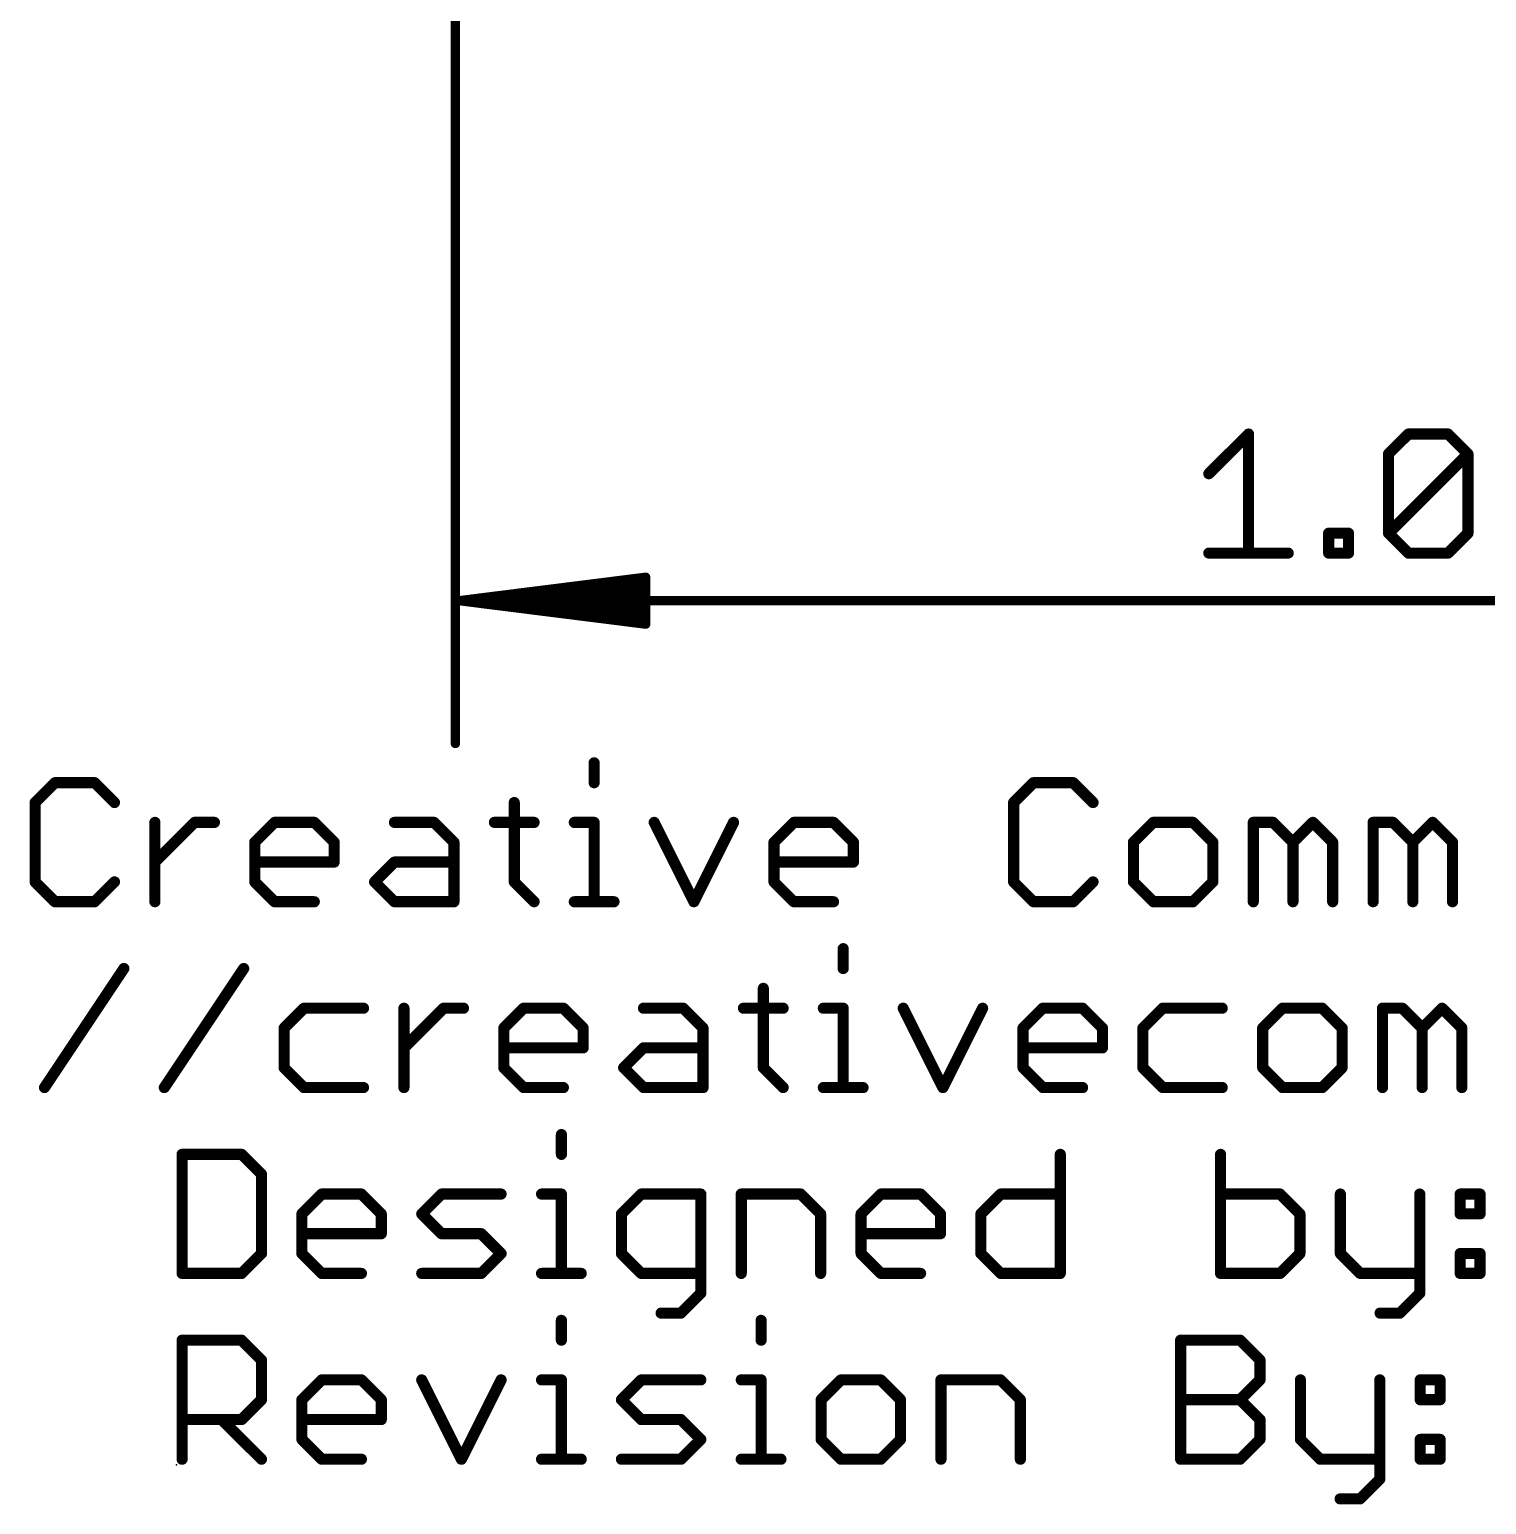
# Model space of a CAD drawing. Extents: x -36 to 72, y -21 to 37.
# Drawn here: x -5.82 to 14.09, y -20.86 to -0.7 of the extents above; entities that cross this region are included whole.
import ezdxf

# ---------------------------------------------------------------- set-up
doc = ezdxf.new("R2010")
doc.units = 0
for name, color, linetype in [('23', 53, 'CONTINUOUS'), ('47', 253, 'CONTINUOUS'), ('51', 53, 'CONTINUOUS')]:
    doc.layers.add(name, color=color, linetype=linetype)

msp = doc.modelspace()

# ---------------------------------------------------------------- linework, layer by layer
at = {"layer": '23'}
msp.add_point((-3.81, -20.32), dxfattribs=at)
at = {"layer": '47'}
for points, const_width in [([(0, 0), (0, -10.459)], 0.13), ([(10.2948, -6.7736), (10.8371, -6.2313)], 0.1524), ([(10.8371, -6.2313), (10.8371, -7.8583)], 0.1524), ([(12.7505, -6.5025), (13.0217, -6.2313)], 0.1524), ([(13.0217, -6.2313), (13.564, -6.2313)], 0.1524), ([(13.564, -6.2313), (13.8352, -6.5025)], 0.1524), ([(12.7505, -7.5871), (12.7505, -6.5025)], 0.1524), ([(12.7505, -7.5871), (13.8352, -6.5025)], 0.1524), ([(13.8352, -6.5025), (13.8352, -7.5871)], 0.1524), ([(11.932, -7.8583), (11.932, -7.5871)], 0.1524), ([(11.932, -7.5871), (12.2031, -7.5871)], 0.1524), ([(12.2031, -7.5871), (12.2031, -7.8583)], 0.1524), ([(13.0217, -7.8583), (12.7505, -7.5871)], 0.1524), ([(13.8352, -7.5871), (13.564, -7.8583)], 0.1524), ([(10.2948, -7.8583), (11.3795, -7.8583)], 0.1524), ([(12.2031, -7.8583), (11.932, -7.8583)], 0.1524), ([(13.564, -7.8583), (13.0217, -7.8583)], 0.1524), ([(0.065, -8.509), (2.6, -8.1898)], 0.13), ([(0.065, -8.509), (2.6, -8.249)], 0.13), ([(2.6, -8.1898), (2.6, -8.8282)], 0.13), ([(0.065, -8.509), (2.6, -8.379)], 0.13), ([(0.065, -8.509), (25.335, -8.509)], 0.13), ([(2.6, -8.8282), (0.065, -8.509)], 0.13), ([(2.6, -8.639), (0.065, -8.509)], 0.13), ([(2.6, -8.769), (0.065, -8.509)], 0.13)]:
    msp.add_lwpolyline(points, dxfattribs=dict(at, const_width=const_width))
for points, const_width in [([(10.8752, -6.2313, 1), (10.799, -6.2313)], 0.0762), ([(10.8641, -6.2583, 1), (10.8102, -6.2044)], 0.0762), ([(13.0217, -6.1932, 1), (13.0217, -6.2694)], 0.0762), ([(13.0486, -6.2583, 1), (12.9948, -6.2044)], 0.0762), ([(13.591, -6.2044, 1), (13.5371, -6.2583)], 0.0762), ([(13.564, -6.2694, 1), (13.564, -6.1932)], 0.0762), ([(12.7886, -6.5025, 1), (12.7124, -6.5025)], 0.0762), ([(12.7236, -6.4755, 1), (12.7775, -6.5294)], 0.0762), ([(13.8733, -6.5025, 1), (13.7971, -6.5025)], 0.0762), ([(13.8621, -6.5294, 1), (13.8083, -6.4755)], 0.0762), ([(13.8083, -6.5294, 1), (13.8621, -6.4755)], 0.0762), ([(10.2679, -6.7467, 1), (10.3218, -6.8006)], 0.0762), ([(11.9701, -7.5871, 1), (11.8939, -7.5871)], 0.0762), ([(11.932, -7.549, 1), (11.932, -7.6252)], 0.0762), ([(12.2412, -7.5871, 1), (12.165, -7.5871)], 0.0762), ([(12.2031, -7.6252, 1), (12.2031, -7.549)], 0.0762), ([(12.7775, -7.5602, 1), (12.7236, -7.6141)], 0.0762), ([(12.7236, -7.5602, 1), (12.7775, -7.6141)], 0.0762), ([(12.7124, -7.5871, 1), (12.7886, -7.5871)], 0.0762), ([(13.7971, -7.5871, 1), (13.8733, -7.5871)], 0.0762), ([(13.8621, -7.6141, 1), (13.8083, -7.5602)], 0.0762), ([(10.2948, -7.8202, 1), (10.2948, -7.8964)], 0.0762), ([(10.799, -7.8583, 1), (10.8752, -7.8583)], 0.0762), ([(11.3795, -7.8964, 1), (11.3795, -7.8202)], 0.0762), ([(11.932, -7.8202, 1), (11.932, -7.8964)], 0.0762), ([(11.8939, -7.8583, 1), (11.9701, -7.8583)], 0.0762), ([(12.165, -7.8583, 1), (12.2412, -7.8583)], 0.0762), ([(12.2031, -7.8964, 1), (12.2031, -7.8202)], 0.0762), ([(13.0217, -7.8202, 1), (13.0217, -7.8964)], 0.0762), ([(12.9948, -7.8852, 1), (13.0486, -7.8314)], 0.0762), ([(13.5371, -7.8314, 1), (13.591, -7.8852)], 0.0762), ([(13.564, -7.8964, 1), (13.564, -7.8202)], 0.0762), ([(2.6325, -8.1898, 1), (2.5675, -8.1898)], 0.065), ([(2.6041, -8.222, 1), (2.5959, -8.1575)], 0.065), ([(2.6033, -8.2813, 1), (2.5967, -8.2167)], 0.065), ([(0.065, -8.4765, 1), (0.065, -8.5415)], 0.065), ([(0.0691, -8.4768, 1), (0.0609, -8.5412)], 0.065), ([(0.0633, -8.4765, 1), (0.0667, -8.5415)], 0.065), ([(0.0667, -8.4765, 1), (0.0633, -8.5415)], 0.065), ([(0.0683, -8.4767, 1), (0.0617, -8.5413)], 0.065), ([(0.0617, -8.4767, 1), (0.0683, -8.5413)], 0.065), ([(0.0609, -8.4768, 1), (0.0691, -8.5412)], 0.065), ([(2.6017, -8.4115, 1), (2.5983, -8.3465)], 0.065), ([(2.5983, -8.6715, 1), (2.6017, -8.6065)], 0.065), ([(2.5675, -8.8282, 1), (2.6325, -8.8282)], 0.065), ([(2.5959, -8.8605, 1), (2.6041, -8.796)], 0.065), ([(2.5967, -8.8013, 1), (2.6033, -8.7367)], 0.065), ([(-0.0325, -10.459, 1), (0.0325, -10.459)], 0.065)]:
    msp.add_lwpolyline(points, format="xyb", dxfattribs=dict(at, const_width=const_width))
at = {"layer": '51', "const_width": 0.1524}
for points in [[(1.8962, -10.7256), (1.8962, -10.9968)], [(-5.471, -10.9968), (-5.7421, -11.268)], [(-4.9286, -10.9968), (-5.471, -10.9968)], [(-4.6575, -11.268), (-4.9286, -10.9968)], [(7.8991, -10.9968), (7.628, -11.268)], [(8.4415, -10.9968), (7.8991, -10.9968)], [(8.7126, -11.268), (8.4415, -10.9968)], [(-5.7421, -11.268), (-5.7421, -12.3526)], [(0.8048, -11.268), (0.8048, -12.3526)], [(7.628, -11.268), (7.628, -12.3526)], [(-4.105, -12.6238), (-4.105, -11.5391)], [(-4.105, -12.0815), (-3.5626, -11.5391)], [(-3.5626, -11.5391), (-3.2915, -11.5391)], [(-2.7407, -11.8103), (-2.4695, -11.5391)], [(-2.4695, -11.5391), (-1.9272, -11.5391)], [(-1.9272, -11.5391), (-1.656, -11.8103)], [(-0.8324, -11.5391), (-0.29, -11.5391)], [(-0.29, -11.5391), (-0.0189, -11.8103)], [(0.5336, -11.5391), (1.076, -11.5391)], [(1.6251, -11.5391), (1.8962, -11.5391)], [(1.8962, -11.5391), (1.8962, -12.6238)], [(2.7165, -11.5391), (3.2588, -12.6238)], [(3.2588, -12.6238), (3.8012, -11.5391)], [(4.3537, -11.8103), (4.6248, -11.5391)], [(4.6248, -11.5391), (5.1672, -11.5391)], [(5.1672, -11.5391), (5.4383, -11.8103)], [(9.5363, -11.5391), (9.2651, -11.8103)], [(10.0786, -11.5391), (9.5363, -11.5391)], [(10.3498, -11.8103), (10.0786, -11.5391)], [(10.9023, -12.6238), (10.9023, -11.5391)], [(10.9023, -11.5391), (11.1735, -11.5391)], [(11.1735, -11.5391), (11.4446, -11.8103)], [(11.4446, -11.8103), (11.7158, -11.5391)], [(11.7158, -11.5391), (11.987, -11.8103)], [(12.5395, -12.6238), (12.5395, -11.5391)], [(12.5395, -11.5391), (12.8106, -11.5391)], [(12.8106, -11.5391), (13.0818, -11.8103)], [(13.0818, -11.8103), (13.3529, -11.5391)], [(13.3529, -11.5391), (13.6241, -11.8103)], [(-2.7407, -12.3526), (-2.7407, -11.8103)], [(-1.656, -11.8103), (-1.656, -12.0815)], [(-0.0189, -11.8103), (-0.0189, -12.6238)], [(4.3537, -12.3526), (4.3537, -11.8103)], [(5.4383, -11.8103), (5.4383, -12.0815)], [(9.2651, -11.8103), (9.2651, -12.3526)], [(10.3498, -12.3526), (10.3498, -11.8103)], [(11.4446, -11.8103), (11.4446, -12.6238)], [(11.987, -11.8103), (11.987, -12.6238)], [(13.0818, -11.8103), (13.0818, -12.6238)], [(13.6241, -11.8103), (13.6241, -12.6238)], [(-1.656, -12.0815), (-2.7407, -12.0815)], [(-1.1035, -12.3526), (-0.8324, -12.0815)], [(-0.8324, -12.0815), (-0.0189, -12.0815)], [(5.4383, -12.0815), (4.3537, -12.0815)], [(-5.7421, -12.3526), (-5.471, -12.6238)], [(-4.9286, -12.6238), (-4.6575, -12.3526)], [(-2.4695, -12.6238), (-2.7407, -12.3526)], [(-0.8324, -12.6238), (-1.1035, -12.3526)], [(0.8048, -12.3526), (1.076, -12.6238)], [(4.6248, -12.6238), (4.3537, -12.3526)], [(7.628, -12.3526), (7.8991, -12.6238)], [(8.4415, -12.6238), (8.7126, -12.3526)], [(9.2651, -12.3526), (9.5363, -12.6238)], [(10.0786, -12.6238), (10.3498, -12.3526)], [(-5.471, -12.6238), (-4.9286, -12.6238)], [(-1.9272, -12.6238), (-2.4695, -12.6238)], [(-0.0189, -12.6238), (-0.8324, -12.6238)], [(1.6251, -12.6238), (2.1674, -12.6238)], [(5.1672, -12.6238), (4.6248, -12.6238)], [(7.8991, -12.6238), (8.4415, -12.6238)], [(9.5363, -12.6238), (10.0786, -12.6238)], [(5.299, -13.2656), (5.299, -13.5368)], [(-5.6137, -15.1638), (-4.5291, -13.5368)], [(-3.9766, -15.1638), (-2.8919, -13.5368)], [(4.2075, -13.808), (4.2075, -14.8926)], [(-2.0682, -14.0791), (-2.3394, -14.3503)], [(-1.2548, -14.0791), (-2.0682, -14.0791)], [(-0.7023, -15.1638), (-0.7023, -14.0791)], [(-0.7023, -14.6215), (-0.1599, -14.0791)], [(-0.1599, -14.0791), (0.1112, -14.0791)], [(0.662, -14.3503), (0.9332, -14.0791)], [(0.9332, -14.0791), (1.4755, -14.0791)], [(1.4755, -14.0791), (1.7467, -14.3503)], [(2.5704, -14.0791), (3.1127, -14.0791)], [(3.1127, -14.0791), (3.3839, -14.3503)], [(3.9364, -14.0791), (4.4787, -14.0791)], [(5.0278, -14.0791), (5.299, -14.0791)], [(5.299, -14.0791), (5.299, -15.1638)], [(6.1192, -14.0791), (6.6616, -15.1638)], [(6.6616, -15.1638), (7.2039, -14.0791)], [(7.7564, -14.3503), (8.0275, -14.0791)], [(8.0275, -14.0791), (8.5699, -14.0791)], [(8.5699, -14.0791), (8.841, -14.3503)], [(9.6647, -14.0791), (9.3935, -14.3503)], [(10.4782, -14.0791), (9.6647, -14.0791)], [(11.3019, -14.0791), (11.0307, -14.3503)], [(11.8442, -14.0791), (11.3019, -14.0791)], [(12.1154, -14.3503), (11.8442, -14.0791)], [(12.6679, -15.1638), (12.6679, -14.0791)], [(12.6679, -14.0791), (12.939, -14.0791)], [(12.939, -14.0791), (13.2102, -14.3503)], [(13.2102, -14.3503), (13.4814, -14.0791)], [(13.4814, -14.0791), (13.7525, -14.3503)], [(-2.3394, -14.3503), (-2.3394, -14.8926)], [(0.662, -14.8926), (0.662, -14.3503)], [(1.7467, -14.3503), (1.7467, -14.6215)], [(3.3839, -14.3503), (3.3839, -15.1638)], [(7.7564, -14.8926), (7.7564, -14.3503)], [(8.841, -14.3503), (8.841, -14.6215)], [(9.3935, -14.3503), (9.3935, -14.8926)], [(11.0307, -14.3503), (11.0307, -14.8926)], [(12.1154, -14.8926), (12.1154, -14.3503)], [(13.2102, -14.3503), (13.2102, -15.1638)], [(13.7525, -14.3503), (13.7525, -15.1638)], [(1.7467, -14.6215), (0.662, -14.6215)], [(2.2992, -14.8926), (2.5704, -14.6215)], [(2.5704, -14.6215), (3.3839, -14.6215)], [(8.841, -14.6215), (7.7564, -14.6215)], [(-2.3394, -14.8926), (-2.0682, -15.1638)], [(0.9332, -15.1638), (0.662, -14.8926)], [(2.5704, -15.1638), (2.2992, -14.8926)], [(4.2075, -14.8926), (4.4787, -15.1638)], [(8.0275, -15.1638), (7.7564, -14.8926)], [(9.3935, -14.8926), (9.6647, -15.1638)], [(11.0307, -14.8926), (11.3019, -15.1638)], [(11.8442, -15.1638), (12.1154, -14.8926)], [(-2.0682, -15.1638), (-1.2548, -15.1638)], [(1.4755, -15.1638), (0.9332, -15.1638)], [(3.3839, -15.1638), (2.5704, -15.1638)], [(5.0278, -15.1638), (5.5701, -15.1638)], [(8.5699, -15.1638), (8.0275, -15.1638)], [(9.6647, -15.1638), (10.4782, -15.1638)], [(11.3019, -15.1638), (11.8442, -15.1638)], [(1.4488, -15.8056), (1.4488, -16.0768)], [(-3.7338, -16.0768), (-3.7338, -17.7038)], [(-2.9203, -16.0768), (-3.7338, -16.0768)], [(-2.6491, -16.348), (-2.9203, -16.0768)], [(8.2652, -16.0768), (8.2652, -17.7038)], [(10.4549, -16.0768), (10.4549, -17.7038)], [(-2.6491, -17.4326), (-2.6491, -16.348)], [(-2.0966, -16.8903), (-1.8255, -16.6191)], [(-1.8255, -16.6191), (-1.2832, -16.6191)], [(-1.2832, -16.6191), (-1.012, -16.8903)], [(-0.4595, -16.8903), (-0.1883, -16.6191)], [(-0.1883, -16.6191), (0.6252, -16.6191)], [(1.1777, -16.6191), (1.4488, -16.6191)], [(1.4488, -16.6191), (1.4488, -17.7038)], [(2.5403, -16.6191), (2.2691, -16.8903)], [(3.3538, -16.6191), (2.5403, -16.6191)], [(3.3538, -17.975), (3.3538, -16.6191)], [(3.9063, -17.7038), (3.9063, -16.6191)], [(3.9063, -16.6191), (4.7198, -16.6191)], [(4.7198, -16.6191), (4.9909, -16.8903)], [(5.5434, -16.8903), (5.8146, -16.6191)], [(5.8146, -16.6191), (6.3569, -16.6191)], [(6.3569, -16.6191), (6.6281, -16.8903)], [(7.1806, -16.8903), (7.4517, -16.6191)], [(7.4517, -16.6191), (8.2652, -16.6191)], [(11.2684, -16.6191), (10.4549, -16.6191)], [(11.5395, -16.8903), (11.2684, -16.6191)], [(12.092, -16.6191), (12.092, -17.4326)], [(13.1767, -16.6191), (13.1767, -17.975)], [(13.7292, -16.6191), (14.0004, -16.6191)], [(13.7292, -16.8903), (13.7292, -16.6191)], [(14.0004, -16.6191), (14.0004, -16.8903)], [(-2.0966, -17.4326), (-2.0966, -16.8903)], [(-1.012, -16.8903), (-1.012, -17.1615)], [(-0.1883, -17.1615), (-0.4595, -16.8903)], [(2.2691, -16.8903), (2.2691, -17.4326)], [(4.9909, -16.8903), (4.9909, -17.7038)], [(5.5434, -17.4326), (5.5434, -16.8903)], [(6.6281, -16.8903), (6.6281, -17.1615)], [(7.1806, -17.4326), (7.1806, -16.8903)], [(11.5395, -17.4326), (11.5395, -16.8903)], [(14.0004, -16.8903), (13.7292, -16.8903)], [(-1.012, -17.1615), (-2.0966, -17.1615)], [(0.354, -17.1615), (-0.1883, -17.1615)], [(0.6252, -17.4326), (0.354, -17.1615)], [(6.6281, -17.1615), (5.5434, -17.1615)], [(-2.9203, -17.7038), (-2.6491, -17.4326)], [(-1.8255, -17.7038), (-2.0966, -17.4326)], [(0.354, -17.7038), (0.6252, -17.4326)], [(2.2691, -17.4326), (2.5403, -17.7038)], [(5.8146, -17.7038), (5.5434, -17.4326)], [(7.4517, -17.7038), (7.1806, -17.4326)], [(11.2684, -17.7038), (11.5395, -17.4326)], [(12.092, -17.4326), (12.3632, -17.7038)], [(13.7292, -17.4326), (14.0004, -17.4326)], [(13.7292, -17.7038), (13.7292, -17.4326)], [(14.0004, -17.4326), (14.0004, -17.7038)], [(-3.7338, -17.7038), (-2.9203, -17.7038)], [(-1.2832, -17.7038), (-1.8255, -17.7038)], [(-0.4595, -17.7038), (0.354, -17.7038)], [(1.1777, -17.7038), (1.72, -17.7038)], [(2.5403, -17.7038), (3.3538, -17.7038)], [(6.3569, -17.7038), (5.8146, -17.7038)], [(8.2652, -17.7038), (7.4517, -17.7038)], [(10.4549, -17.7038), (11.2684, -17.7038)], [(12.3632, -17.7038), (13.1767, -17.7038)], [(14.0004, -17.7038), (13.7292, -17.7038)], [(3.0826, -18.2461), (3.3538, -17.975)], [(13.1767, -17.975), (12.9055, -18.2461)], [(1.4488, -18.3456), (1.4488, -18.6168)], [(2.8114, -18.2461), (3.0826, -18.2461)], [(4.1774, -18.3456), (4.1774, -18.6168)], [(12.9055, -18.2461), (12.6344, -18.2461)], [(-3.7338, -20.2438), (-3.7338, -18.6168)], [(-3.7338, -18.6168), (-2.9203, -18.6168)], [(-2.9203, -18.6168), (-2.6491, -18.888)], [(9.9092, -20.2438), (9.9092, -18.6168)], [(9.9092, -18.6168), (10.7227, -18.6168)], [(10.7227, -18.6168), (10.9938, -18.888)], [(-2.6491, -18.888), (-2.6491, -19.4303)], [(10.9938, -18.888), (10.9938, -19.1591)], [(-2.0966, -19.4303), (-1.8255, -19.1591)], [(-1.8255, -19.1591), (-1.2832, -19.1591)], [(-1.2832, -19.1591), (-1.012, -19.4303)], [(-0.4595, -19.1591), (0.0828, -20.2438)], [(0.0828, -20.2438), (0.6252, -19.1591)], [(1.1777, -19.1591), (1.4488, -19.1591)], [(1.4488, -19.1591), (1.4488, -20.2438)], [(2.2691, -19.4303), (2.5403, -19.1591)], [(2.5403, -19.1591), (3.3538, -19.1591)], [(3.9063, -19.1591), (4.1774, -19.1591)], [(4.1774, -19.1591), (4.1774, -20.2438)], [(5.2689, -19.1591), (4.9977, -19.4303)], [(5.8112, -19.1591), (5.2689, -19.1591)], [(6.0824, -19.4303), (5.8112, -19.1591)], [(6.6349, -20.2438), (6.6349, -19.1591)], [(6.6349, -19.1591), (7.4484, -19.1591)], [(7.4484, -19.1591), (7.7195, -19.4303)], [(10.9938, -19.1591), (10.7227, -19.4303)], [(11.5463, -19.1591), (11.5463, -19.9726)], [(12.631, -19.1591), (12.631, -20.515)], [(13.1835, -19.1591), (13.4546, -19.1591)], [(13.1835, -19.4303), (13.1835, -19.1591)], [(13.4546, -19.1591), (13.4546, -19.4303)], [(-2.6491, -19.4303), (-2.9203, -19.7015)], [(-2.0966, -19.9726), (-2.0966, -19.4303)], [(-1.012, -19.4303), (-1.012, -19.7015)], [(2.5403, -19.7015), (2.2691, -19.4303)], [(4.9977, -19.4303), (4.9977, -19.9726)], [(6.0824, -19.9726), (6.0824, -19.4303)], [(7.7195, -19.4303), (7.7195, -20.2438)], [(9.9092, -19.4303), (10.7227, -19.4303)], [(10.7227, -19.4303), (10.9938, -19.7015)], [(13.4546, -19.4303), (13.1835, -19.4303)], [(-2.9203, -19.7015), (-3.7338, -19.7015)], [(-3.1915, -19.7015), (-2.6491, -20.2438)], [(-1.012, -19.7015), (-2.0966, -19.7015)], [(3.0826, -19.7015), (2.5403, -19.7015)], [(3.3538, -19.9726), (3.0826, -19.7015)], [(10.9938, -19.7015), (10.9938, -19.9726)], [(-1.8255, -20.2438), (-2.0966, -19.9726)], [(3.0826, -20.2438), (3.3538, -19.9726)], [(4.9977, -19.9726), (5.2689, -20.2438)], [(5.8112, -20.2438), (6.0824, -19.9726)], [(10.9938, -19.9726), (10.7227, -20.2438)], [(11.5463, -19.9726), (11.8175, -20.2438)], [(13.1835, -19.9726), (13.4546, -19.9726)], [(13.1835, -20.2438), (13.1835, -19.9726)], [(13.4546, -19.9726), (13.4546, -20.2438)], [(-1.2832, -20.2438), (-1.8255, -20.2438)], [(1.1777, -20.2438), (1.72, -20.2438)], [(2.2691, -20.2438), (3.0826, -20.2438)], [(3.9063, -20.2438), (4.4486, -20.2438)], [(5.2689, -20.2438), (5.8112, -20.2438)], [(10.7227, -20.2438), (9.9092, -20.2438)], [(11.8175, -20.2438), (12.631, -20.2438)], [(13.4546, -20.2438), (13.1835, -20.2438)], [(12.631, -20.515), (12.3598, -20.7861)], [(12.3598, -20.7861), (12.0887, -20.7861)]]:
    msp.add_lwpolyline(points, dxfattribs=at)
at = {"layer": '51', "const_width": 0.0762}
for points in [[(1.9343, -10.7256, 1), (1.8581, -10.7256)], [(-5.471, -10.9587, 1), (-5.471, -11.0349)], [(-5.444, -11.0238, 1), (-5.4979, -10.9699)], [(-4.9017, -10.9699, 1), (-4.9556, -11.0238)], [(-4.9286, -11.0349, 1), (-4.9286, -10.9587)], [(1.8581, -10.9968, 1), (1.9343, -10.9968)], [(7.8991, -10.9587, 1), (7.8991, -11.0349)], [(7.9261, -11.0238, 1), (7.8722, -10.9699)], [(8.4684, -10.9699, 1), (8.4145, -11.0238)], [(8.4415, -11.0349, 1), (8.4415, -10.9587)], [(-5.7691, -11.241, 1), (-5.7152, -11.2949)], [(-5.704, -11.268, 1), (-5.7802, -11.268)], [(-4.6844, -11.2949, 1), (-4.6305, -11.241)], [(0.8429, -11.268, 1), (0.7667, -11.268)], [(7.601, -11.241, 1), (7.6549, -11.2949)], [(7.6661, -11.268, 1), (7.5899, -11.268)], [(8.6857, -11.2949, 1), (8.7396, -11.241)], [(-4.0669, -11.5391, 1), (-4.1431, -11.5391)], [(-3.5626, -11.501, 1), (-3.5626, -11.5772)], [(-3.5357, -11.5661, 1), (-3.5896, -11.5122)], [(-3.2915, -11.5772, 1), (-3.2915, -11.501)], [(-2.4695, -11.501, 1), (-2.4695, -11.5772)], [(-2.4426, -11.5661, 1), (-2.4965, -11.5122)], [(-1.9002, -11.5122, 1), (-1.9541, -11.5661)], [(-1.9272, -11.5772, 1), (-1.9272, -11.501)], [(-0.8324, -11.501, 1), (-0.8324, -11.5772)], [(-0.2631, -11.5122, 1), (-0.317, -11.5661)], [(-0.29, -11.5772, 1), (-0.29, -11.501)], [(0.5336, -11.501, 1), (0.5336, -11.5772)], [(1.076, -11.5772, 1), (1.076, -11.501)], [(1.6251, -11.501, 1), (1.6251, -11.5772)], [(1.9343, -11.5391, 1), (1.8581, -11.5391)], [(1.8962, -11.5772, 1), (1.8962, -11.501)], [(2.7506, -11.5221, 1), (2.6824, -11.5562)], [(3.8352, -11.5562, 1), (3.7671, -11.5221)], [(4.6248, -11.501, 1), (4.6248, -11.5772)], [(4.6518, -11.5661, 1), (4.5979, -11.5122)], [(5.1941, -11.5122, 1), (5.1402, -11.5661)], [(5.1672, -11.5772, 1), (5.1672, -11.501)], [(9.5363, -11.501, 1), (9.5363, -11.5772)], [(9.5632, -11.5661, 1), (9.5094, -11.5122)], [(10.1056, -11.5122, 1), (10.0517, -11.5661)], [(10.0786, -11.5772, 1), (10.0786, -11.501)], [(10.9404, -11.5391, 1), (10.8642, -11.5391)], [(10.9023, -11.501, 1), (10.9023, -11.5772)], [(11.2004, -11.5122, 1), (11.1465, -11.5661)], [(11.1735, -11.5772, 1), (11.1735, -11.501)], [(11.7427, -11.5122, 1), (11.6888, -11.5661)], [(11.7427, -11.5661, 1), (11.6888, -11.5122)], [(12.5776, -11.5391, 1), (12.5014, -11.5391)], [(12.5395, -11.501, 1), (12.5395, -11.5772)], [(12.8376, -11.5122, 1), (12.7837, -11.5661)], [(12.8106, -11.5772, 1), (12.8106, -11.501)], [(13.3799, -11.5122, 1), (13.326, -11.5661)], [(13.3799, -11.5661, 1), (13.326, -11.5122)], [(-2.7026, -11.8103, 1), (-2.7788, -11.8103)], [(-2.7676, -11.7834, 1), (-2.7137, -11.8372)], [(-1.6179, -11.8103, 1), (-1.6941, -11.8103)], [(-1.683, -11.8372, 1), (-1.6291, -11.7834)], [(0.0192, -11.8103, 1), (-0.057, -11.8103)], [(-0.0458, -11.8372, 1), (0.0081, -11.7834)], [(4.3918, -11.8103, 1), (4.3156, -11.8103)], [(4.3267, -11.7834, 1), (4.3806, -11.8372)], [(5.4764, -11.8103, 1), (5.4002, -11.8103)], [(5.4114, -11.8372, 1), (5.4653, -11.7834)], [(9.3032, -11.8103, 1), (9.227, -11.8103)], [(9.2382, -11.7834, 1), (9.2921, -11.8372)], [(10.3879, -11.8103, 1), (10.3117, -11.8103)], [(10.3229, -11.8372, 1), (10.3767, -11.7834)], [(11.4827, -11.8103, 1), (11.4065, -11.8103)], [(11.4177, -11.7834, 1), (11.4716, -11.8372)], [(11.4177, -11.8372, 1), (11.4716, -11.7834)], [(12.0251, -11.8103, 1), (11.9489, -11.8103)], [(11.96, -11.8372, 1), (12.0139, -11.7834)], [(13.1199, -11.8103, 1), (13.0437, -11.8103)], [(13.0548, -11.7834, 1), (13.1087, -11.8372)], [(13.0548, -11.8372, 1), (13.1087, -11.7834)], [(13.6622, -11.8103, 1), (13.586, -11.8103)], [(13.5972, -11.8372, 1), (13.6511, -11.7834)], [(-4.1319, -12.0545, 1), (-4.078, -12.1084)], [(-2.7407, -12.0434, 1), (-2.7407, -12.1196)], [(-1.6941, -12.0815, 1), (-1.6179, -12.0815)], [(-1.656, -12.1196, 1), (-1.656, -12.0434)], [(-0.8324, -12.0434, 1), (-0.8324, -12.1196)], [(-0.8054, -12.1084, 1), (-0.8593, -12.0545)], [(-0.0189, -12.1196, 1), (-0.0189, -12.0434)], [(4.3537, -12.0434, 1), (4.3537, -12.1196)], [(5.4002, -12.0815, 1), (5.4764, -12.0815)], [(5.4383, -12.1196, 1), (5.4383, -12.0434)], [(-5.7152, -12.3257, 1), (-5.7691, -12.3796)], [(-4.6305, -12.3796, 1), (-4.6844, -12.3257)], [(-2.7137, -12.3257, 1), (-2.7676, -12.3796)], [(-1.0766, -12.3257, 1), (-1.1305, -12.3796)], [(-1.1305, -12.3257, 1), (-1.0766, -12.3796)], [(0.8317, -12.3257, 1), (0.7779, -12.3796)], [(4.3806, -12.3257, 1), (4.3267, -12.3796)], [(7.6549, -12.3257, 1), (7.601, -12.3796)], [(8.7396, -12.3796, 1), (8.6857, -12.3257)], [(9.2921, -12.3257, 1), (9.2382, -12.3796)], [(10.3767, -12.3796, 1), (10.3229, -12.3257)], [(-5.7802, -12.3526, 1), (-5.704, -12.3526)], [(-2.7788, -12.3526, 1), (-2.7026, -12.3526)], [(0.7667, -12.3526, 1), (0.8429, -12.3526)], [(4.3156, -12.3526, 1), (4.3918, -12.3526)], [(7.5899, -12.3526, 1), (7.6661, -12.3526)], [(9.227, -12.3526, 1), (9.3032, -12.3526)], [(10.3117, -12.3526, 1), (10.3879, -12.3526)], [(-5.471, -12.5857, 1), (-5.471, -12.6619)], [(-5.4979, -12.6507, 1), (-5.444, -12.5969)], [(-4.9556, -12.5969, 1), (-4.9017, -12.6507)], [(-4.9286, -12.6619, 1), (-4.9286, -12.5857)], [(-4.1431, -12.6238, 1), (-4.0669, -12.6238)], [(-2.4695, -12.5857, 1), (-2.4695, -12.6619)], [(-2.4965, -12.6507, 1), (-2.4426, -12.5969)], [(-1.9272, -12.6619, 1), (-1.9272, -12.5857)], [(-0.8324, -12.5857, 1), (-0.8324, -12.6619)], [(-0.8593, -12.6507, 1), (-0.8054, -12.5969)], [(-0.057, -12.6238, 1), (0.0192, -12.6238)], [(-0.0189, -12.6619, 1), (-0.0189, -12.5857)], [(1.049, -12.6507, 1), (1.1029, -12.5969)], [(1.6251, -12.5857, 1), (1.6251, -12.6619)], [(1.8581, -12.6238, 1), (1.9343, -12.6238)], [(2.1674, -12.6619, 1), (2.1674, -12.5857)], [(3.2248, -12.6068, 1), (3.2929, -12.6408)], [(3.2248, -12.6408, 1), (3.2929, -12.6068)], [(4.6248, -12.5857, 1), (4.6248, -12.6619)], [(4.5979, -12.6507, 1), (4.6518, -12.5969)], [(5.1672, -12.6619, 1), (5.1672, -12.5857)], [(7.8991, -12.5857, 1), (7.8991, -12.6619)], [(7.8722, -12.6507, 1), (7.9261, -12.5969)], [(8.4145, -12.5969, 1), (8.4684, -12.6507)], [(8.4415, -12.6619, 1), (8.4415, -12.5857)], [(9.5363, -12.5857, 1), (9.5363, -12.6619)], [(9.5094, -12.6507, 1), (9.5632, -12.5969)], [(10.0517, -12.5969, 1), (10.1056, -12.6507)], [(10.0786, -12.6619, 1), (10.0786, -12.5857)], [(10.8642, -12.6238, 1), (10.9404, -12.6238)], [(11.4065, -12.6238, 1), (11.4827, -12.6238)], [(11.9489, -12.6238, 1), (12.0251, -12.6238)], [(12.5014, -12.6238, 1), (12.5776, -12.6238)], [(13.0437, -12.6238, 1), (13.1199, -12.6238)], [(13.586, -12.6238, 1), (13.6622, -12.6238)], [(5.3371, -13.2656, 1), (5.2609, -13.2656)], [(-4.4974, -13.5579, 1), (-4.5608, -13.5157)], [(-2.8602, -13.5579, 1), (-2.9236, -13.5157)], [(5.2609, -13.5368, 1), (5.3371, -13.5368)], [(4.2456, -13.808, 1), (4.1694, -13.808)], [(-2.0682, -14.041, 1), (-2.0682, -14.1172)], [(-2.0413, -14.1061, 1), (-2.0952, -14.0522)], [(-1.2548, -14.1172, 1), (-1.2548, -14.041)], [(-0.6642, -14.0791, 1), (-0.7404, -14.0791)], [(-0.1599, -14.041, 1), (-0.1599, -14.1172)], [(-0.133, -14.1061, 1), (-0.1869, -14.0522)], [(0.1112, -14.1172, 1), (0.1112, -14.041)], [(0.9332, -14.041, 1), (0.9332, -14.1172)], [(0.9601, -14.1061, 1), (0.9063, -14.0522)], [(1.5025, -14.0522, 1), (1.4486, -14.1061)], [(1.4755, -14.1172, 1), (1.4755, -14.041)], [(2.5704, -14.041, 1), (2.5704, -14.1172)], [(3.1396, -14.0522, 1), (3.0858, -14.1061)], [(3.1127, -14.1172, 1), (3.1127, -14.041)], [(3.9364, -14.041, 1), (3.9364, -14.1172)], [(4.4787, -14.1172, 1), (4.4787, -14.041)], [(5.0278, -14.041, 1), (5.0278, -14.1172)], [(5.3371, -14.0791, 1), (5.2609, -14.0791)], [(5.299, -14.1172, 1), (5.299, -14.041)], [(6.1533, -14.0621, 1), (6.0852, -14.0962)], [(7.238, -14.0962, 1), (7.1698, -14.0621)], [(8.0275, -14.041, 1), (8.0275, -14.1172)], [(8.0545, -14.1061, 1), (8.0006, -14.0522)], [(8.5968, -14.0522, 1), (8.5429, -14.1061)], [(8.5699, -14.1172, 1), (8.5699, -14.041)], [(9.6647, -14.041, 1), (9.6647, -14.1172)], [(9.6916, -14.1061, 1), (9.6378, -14.0522)], [(10.4782, -14.1172, 1), (10.4782, -14.041)], [(11.3019, -14.041, 1), (11.3019, -14.1172)], [(11.3288, -14.1061, 1), (11.2749, -14.0522)], [(11.8711, -14.0522, 1), (11.8173, -14.1061)], [(11.8442, -14.1172, 1), (11.8442, -14.041)], [(12.706, -14.0791, 1), (12.6298, -14.0791)], [(12.6679, -14.041, 1), (12.6679, -14.1172)], [(12.966, -14.0522, 1), (12.9121, -14.1061)], [(12.939, -14.1172, 1), (12.939, -14.041)], [(13.5083, -14.0522, 1), (13.4544, -14.1061)], [(13.5083, -14.1061, 1), (13.4544, -14.0522)], [(-2.3013, -14.3503, 1), (-2.3775, -14.3503)], [(-2.3664, -14.3234, 1), (-2.3125, -14.3772)], [(0.7001, -14.3503, 1), (0.6239, -14.3503)], [(0.6351, -14.3234, 1), (0.689, -14.3772)], [(1.7848, -14.3503, 1), (1.7086, -14.3503)], [(1.7198, -14.3772, 1), (1.7736, -14.3234)], [(3.422, -14.3503, 1), (3.3458, -14.3503)], [(3.3569, -14.3772, 1), (3.4108, -14.3234)], [(7.7945, -14.3503, 1), (7.7183, -14.3503)], [(7.7294, -14.3234, 1), (7.7833, -14.3772)], [(8.8791, -14.3503, 1), (8.8029, -14.3503)], [(8.8141, -14.3772, 1), (8.868, -14.3234)], [(9.4316, -14.3503, 1), (9.3554, -14.3503)], [(9.3666, -14.3234, 1), (9.4205, -14.3772)], [(11.0688, -14.3503, 1), (10.9926, -14.3503)], [(11.0038, -14.3234, 1), (11.0576, -14.3772)], [(12.1535, -14.3503, 1), (12.0773, -14.3503)], [(12.0884, -14.3772, 1), (12.1423, -14.3234)], [(13.2483, -14.3503, 1), (13.1721, -14.3503)], [(13.1832, -14.3234, 1), (13.2371, -14.3772)], [(13.1832, -14.3772, 1), (13.2371, -14.3234)], [(13.7906, -14.3503, 1), (13.7144, -14.3503)], [(13.7256, -14.3772, 1), (13.7795, -14.3234)], [(-0.7292, -14.5945, 1), (-0.6753, -14.6484)], [(0.662, -14.5834, 1), (0.662, -14.6596)], [(1.7086, -14.6215, 1), (1.7848, -14.6215)], [(1.7467, -14.6596, 1), (1.7467, -14.5834)], [(2.5704, -14.5834, 1), (2.5704, -14.6596)], [(2.5973, -14.6484, 1), (2.5434, -14.5945)], [(3.3839, -14.6596, 1), (3.3839, -14.5834)], [(7.7564, -14.5834, 1), (7.7564, -14.6596)], [(8.8029, -14.6215, 1), (8.8791, -14.6215)], [(8.841, -14.6596, 1), (8.841, -14.5834)], [(-2.3125, -14.8657, 1), (-2.3664, -14.9196)], [(-2.3775, -14.8926, 1), (-2.3013, -14.8926)], [(0.689, -14.8657, 1), (0.6351, -14.9196)], [(0.6239, -14.8926, 1), (0.7001, -14.8926)], [(2.3261, -14.8657, 1), (2.2723, -14.9196)], [(2.2723, -14.8657, 1), (2.3261, -14.9196)], [(4.2345, -14.8657, 1), (4.1806, -14.9196)], [(4.1694, -14.8926, 1), (4.2456, -14.8926)], [(7.7833, -14.8657, 1), (7.7294, -14.9196)], [(7.7183, -14.8926, 1), (7.7945, -14.8926)], [(9.4205, -14.8657, 1), (9.3666, -14.9196)], [(9.3554, -14.8926, 1), (9.4316, -14.8926)], [(11.0576, -14.8657, 1), (11.0038, -14.9196)], [(10.9926, -14.8926, 1), (11.0688, -14.8926)], [(12.0773, -14.8926, 1), (12.1535, -14.8926)], [(12.1423, -14.9196, 1), (12.0884, -14.8657)], [(-5.6454, -15.1427, 1), (-5.582, -15.1849)], [(-4.0083, -15.1427, 1), (-3.9449, -15.1849)], [(-2.0682, -15.1257, 1), (-2.0682, -15.2019)], [(-2.0952, -15.1907, 1), (-2.0413, -15.1369)], [(-1.2548, -15.2019, 1), (-1.2548, -15.1257)], [(0.9332, -15.1257, 1), (0.9332, -15.2019)], [(0.9063, -15.1907, 1), (0.9601, -15.1369)], [(1.4755, -15.2019, 1), (1.4755, -15.1257)], [(2.5704, -15.1257, 1), (2.5704, -15.2019)], [(2.5434, -15.1907, 1), (2.5973, -15.1369)], [(3.3839, -15.2019, 1), (3.3839, -15.1257)], [(4.4517, -15.1907, 1), (4.5056, -15.1369)], [(5.0278, -15.1257, 1), (5.0278, -15.2019)], [(5.5701, -15.2019, 1), (5.5701, -15.1257)], [(6.6275, -15.1468, 1), (6.6956, -15.1808)], [(6.6275, -15.1808, 1), (6.6956, -15.1468)], [(8.0275, -15.1257, 1), (8.0275, -15.2019)], [(8.0006, -15.1907, 1), (8.0545, -15.1369)], [(8.5699, -15.2019, 1), (8.5699, -15.1257)], [(9.6647, -15.1257, 1), (9.6647, -15.2019)], [(9.6378, -15.1907, 1), (9.6916, -15.1369)], [(10.4782, -15.2019, 1), (10.4782, -15.1257)], [(11.3019, -15.1257, 1), (11.3019, -15.2019)], [(11.2749, -15.1907, 1), (11.3288, -15.1369)], [(11.8173, -15.1369, 1), (11.8711, -15.1907)], [(11.8442, -15.2019, 1), (11.8442, -15.1257)], [(-0.7404, -15.1638, 1), (-0.6642, -15.1638)], [(3.3458, -15.1638, 1), (3.422, -15.1638)], [(5.2609, -15.1638, 1), (5.3371, -15.1638)], [(12.6298, -15.1638, 1), (12.706, -15.1638)], [(13.1721, -15.1638, 1), (13.2483, -15.1638)], [(13.7144, -15.1638, 1), (13.7906, -15.1638)], [(1.4869, -15.8056, 1), (1.4107, -15.8056)], [(-3.6957, -16.0768, 1), (-3.7719, -16.0768)], [(-3.7338, -16.0387, 1), (-3.7338, -16.1149)], [(-2.8934, -16.0499, 1), (-2.9472, -16.1038)], [(-2.9203, -16.1149, 1), (-2.9203, -16.0387)], [(1.4107, -16.0768, 1), (1.4869, -16.0768)], [(8.3033, -16.0768, 1), (8.2271, -16.0768)], [(10.493, -16.0768, 1), (10.4168, -16.0768)], [(-2.611, -16.348, 1), (-2.6872, -16.348)], [(-2.6761, -16.3749, 1), (-2.6222, -16.321)], [(-1.8255, -16.581, 1), (-1.8255, -16.6572)], [(-1.7985, -16.6461, 1), (-1.8524, -16.5922)], [(-1.2562, -16.5922, 1), (-1.3101, -16.6461)], [(-1.2832, -16.6572, 1), (-1.2832, -16.581)], [(-0.1883, -16.581, 1), (-0.1883, -16.6572)], [(-0.1614, -16.6461, 1), (-0.2153, -16.5922)], [(0.6252, -16.6572, 1), (0.6252, -16.581)], [(1.1777, -16.581, 1), (1.1777, -16.6572)], [(1.4869, -16.6191, 1), (1.4107, -16.6191)], [(1.4488, -16.6572, 1), (1.4488, -16.581)], [(2.5403, -16.581, 1), (2.5403, -16.6572)], [(2.5672, -16.6461, 1), (2.5133, -16.5922)], [(3.3919, -16.6191, 1), (3.3157, -16.6191)], [(3.3538, -16.6572, 1), (3.3538, -16.581)], [(3.9444, -16.6191, 1), (3.8682, -16.6191)], [(3.9063, -16.581, 1), (3.9063, -16.6572)], [(4.7467, -16.5922, 1), (4.6928, -16.6461)], [(4.7198, -16.6572, 1), (4.7198, -16.581)], [(5.8146, -16.581, 1), (5.8146, -16.6572)], [(5.8415, -16.6461, 1), (5.7876, -16.5922)], [(6.3839, -16.5922, 1), (6.33, -16.6461)], [(6.3569, -16.6572, 1), (6.3569, -16.581)], [(7.4517, -16.581, 1), (7.4517, -16.6572)], [(7.4787, -16.6461, 1), (7.4248, -16.5922)], [(8.2652, -16.6572, 1), (8.2652, -16.581)], [(10.4549, -16.581, 1), (10.4549, -16.6572)], [(11.2953, -16.5922, 1), (11.2414, -16.6461)], [(11.2684, -16.6572, 1), (11.2684, -16.581)], [(12.1301, -16.6191, 1), (12.0539, -16.6191)], [(13.2148, -16.6191, 1), (13.1386, -16.6191)], [(13.7292, -16.581, 1), (13.7292, -16.6572)], [(13.7673, -16.6191, 1), (13.6911, -16.6191)], [(14.0385, -16.6191, 1), (13.9623, -16.6191)], [(14.0004, -16.6572, 1), (14.0004, -16.581)], [(-2.0585, -16.8903, 1), (-2.1347, -16.8903)], [(-2.1236, -16.8634, 1), (-2.0697, -16.9172)], [(-0.9739, -16.8903, 1), (-1.0501, -16.8903)], [(-1.0389, -16.9172, 1), (-0.985, -16.8634)], [(-0.4325, -16.8634, 1), (-0.4864, -16.9172)], [(-0.4864, -16.8634, 1), (-0.4325, -16.9172)], [(2.3072, -16.8903, 1), (2.231, -16.8903)], [(2.2422, -16.8634, 1), (2.296, -16.9172)], [(5.029, -16.8903, 1), (4.9528, -16.8903)], [(4.964, -16.9172, 1), (5.0179, -16.8634)], [(5.5815, -16.8903, 1), (5.5053, -16.8903)], [(5.5165, -16.8634, 1), (5.5704, -16.9172)], [(6.6662, -16.8903, 1), (6.59, -16.8903)], [(6.6011, -16.9172, 1), (6.655, -16.8634)], [(7.2187, -16.8903, 1), (7.1425, -16.8903)], [(7.1536, -16.8634, 1), (7.2075, -16.9172)], [(11.5776, -16.8903, 1), (11.5014, -16.8903)], [(11.5126, -16.9172, 1), (11.5665, -16.8634)], [(13.7292, -16.8522, 1), (13.7292, -16.9284)], [(13.6911, -16.8903, 1), (13.7673, -16.8903)], [(13.9623, -16.8903, 1), (14.0385, -16.8903)], [(14.0004, -16.9284, 1), (14.0004, -16.8522)], [(-2.0966, -17.1234, 1), (-2.0966, -17.1996)], [(-1.0501, -17.1615, 1), (-0.9739, -17.1615)], [(-1.012, -17.1996, 1), (-1.012, -17.1234)], [(-0.1883, -17.1234, 1), (-0.1883, -17.1996)], [(-0.2153, -17.1884, 1), (-0.1614, -17.1345)], [(0.3809, -17.1345, 1), (0.3271, -17.1884)], [(0.354, -17.1996, 1), (0.354, -17.1234)], [(5.5434, -17.1234, 1), (5.5434, -17.1996)], [(6.59, -17.1615, 1), (6.6662, -17.1615)], [(6.6281, -17.1996, 1), (6.6281, -17.1234)], [(-2.6872, -17.4326, 1), (-2.611, -17.4326)], [(-2.6222, -17.4596, 1), (-2.6761, -17.4057)], [(-2.0697, -17.4057, 1), (-2.1236, -17.4596)], [(-2.1347, -17.4326, 1), (-2.0585, -17.4326)], [(0.6521, -17.4596, 1), (0.5982, -17.4057)], [(0.5982, -17.4596, 1), (0.6521, -17.4057)], [(2.296, -17.4057, 1), (2.2422, -17.4596)], [(2.231, -17.4326, 1), (2.3072, -17.4326)], [(5.5704, -17.4057, 1), (5.5165, -17.4596)], [(5.5053, -17.4326, 1), (5.5815, -17.4326)], [(7.2075, -17.4057, 1), (7.1536, -17.4596)], [(7.1425, -17.4326, 1), (7.2187, -17.4326)], [(11.5014, -17.4326, 1), (11.5776, -17.4326)], [(11.5665, -17.4596, 1), (11.5126, -17.4057)], [(12.119, -17.4057, 1), (12.0651, -17.4596)], [(12.0539, -17.4326, 1), (12.1301, -17.4326)], [(13.7292, -17.3945, 1), (13.7292, -17.4707)], [(13.7673, -17.4326, 1), (13.6911, -17.4326)], [(14.0385, -17.4326, 1), (13.9623, -17.4326)], [(14.0004, -17.4707, 1), (14.0004, -17.3945)], [(-3.7338, -17.6657, 1), (-3.7338, -17.7419)], [(-3.7719, -17.7038, 1), (-3.6957, -17.7038)], [(-2.9472, -17.6769, 1), (-2.8934, -17.7307)], [(-2.9203, -17.7419, 1), (-2.9203, -17.6657)], [(-1.8255, -17.6657, 1), (-1.8255, -17.7419)], [(-1.8524, -17.7307, 1), (-1.7985, -17.6769)], [(-1.2832, -17.7419, 1), (-1.2832, -17.6657)], [(-0.4595, -17.6657, 1), (-0.4595, -17.7419)], [(0.3271, -17.6769, 1), (0.3809, -17.7307)], [(0.354, -17.7419, 1), (0.354, -17.6657)], [(1.1777, -17.6657, 1), (1.1777, -17.7419)], [(1.4107, -17.7038, 1), (1.4869, -17.7038)], [(1.72, -17.7419, 1), (1.72, -17.6657)], [(2.5403, -17.6657, 1), (2.5403, -17.7419)], [(2.5133, -17.7307, 1), (2.5672, -17.6769)], [(3.3538, -17.7419, 1), (3.3538, -17.6657)], [(3.8682, -17.7038, 1), (3.9444, -17.7038)], [(4.9528, -17.7038, 1), (5.029, -17.7038)], [(5.8146, -17.6657, 1), (5.8146, -17.7419)], [(5.7876, -17.7307, 1), (5.8415, -17.6769)], [(6.3569, -17.7419, 1), (6.3569, -17.6657)], [(7.4517, -17.6657, 1), (7.4517, -17.7419)], [(7.4248, -17.7307, 1), (7.4787, -17.6769)], [(8.2271, -17.7038, 1), (8.3033, -17.7038)], [(8.2652, -17.7419, 1), (8.2652, -17.6657)], [(10.4549, -17.6657, 1), (10.4549, -17.7419)], [(10.4168, -17.7038, 1), (10.493, -17.7038)], [(11.2414, -17.6769, 1), (11.2953, -17.7307)], [(11.2684, -17.7419, 1), (11.2684, -17.6657)], [(12.3632, -17.6657, 1), (12.3632, -17.7419)], [(12.3363, -17.7307, 1), (12.3901, -17.6769)], [(13.1767, -17.7419, 1), (13.1767, -17.6657)], [(13.7292, -17.6657, 1), (13.7292, -17.7419)], [(13.6911, -17.7038, 1), (13.7673, -17.7038)], [(13.9623, -17.7038, 1), (14.0385, -17.7038)], [(14.0004, -17.7419, 1), (14.0004, -17.6657)], [(3.3157, -17.975, 1), (3.3919, -17.975)], [(3.3807, -18.0019, 1), (3.3268, -17.948)], [(13.1386, -17.975, 1), (13.2148, -17.975)], [(13.2036, -18.0019, 1), (13.1498, -17.948)], [(1.4869, -18.3456, 1), (1.4107, -18.3456)], [(2.8114, -18.208, 1), (2.8114, -18.2842)], [(3.0557, -18.2192, 1), (3.1095, -18.2731)], [(3.0826, -18.2842, 1), (3.0826, -18.208)], [(4.2155, -18.3456, 1), (4.1393, -18.3456)], [(12.6344, -18.208, 1), (12.6344, -18.2842)], [(12.8786, -18.2192, 1), (12.9325, -18.2731)], [(12.9055, -18.2842, 1), (12.9055, -18.208)], [(-3.6957, -18.6168, 1), (-3.7719, -18.6168)], [(-3.7338, -18.5787, 1), (-3.7338, -18.6549)], [(-2.8934, -18.5899, 1), (-2.9472, -18.6438)], [(-2.9203, -18.6549, 1), (-2.9203, -18.5787)], [(9.9473, -18.6168, 1), (9.8711, -18.6168)], [(9.9092, -18.5787, 1), (9.9092, -18.6549)], [(10.7496, -18.5899, 1), (10.6957, -18.6438)], [(10.7227, -18.6549, 1), (10.7227, -18.5787)], [(1.4107, -18.6168, 1), (1.4869, -18.6168)], [(4.1393, -18.6168, 1), (4.2155, -18.6168)], [(-2.611, -18.888, 1), (-2.6872, -18.888)], [(-2.6761, -18.9149, 1), (-2.6222, -18.861)], [(11.0319, -18.888, 1), (10.9557, -18.888)], [(10.9669, -18.9149, 1), (11.0208, -18.861)], [(-1.8255, -19.121, 1), (-1.8255, -19.1972)], [(-1.7985, -19.1861, 1), (-1.8524, -19.1322)], [(-1.2562, -19.1322, 1), (-1.3101, -19.1861)], [(-1.2832, -19.1972, 1), (-1.2832, -19.121)], [(-0.4254, -19.1421, 1), (-0.4936, -19.1762)], [(0.6592, -19.1762, 1), (0.5911, -19.1421)], [(1.1777, -19.121, 1), (1.1777, -19.1972)], [(1.4869, -19.1591, 1), (1.4107, -19.1591)], [(1.4488, -19.1972, 1), (1.4488, -19.121)], [(2.5403, -19.121, 1), (2.5403, -19.1972)], [(2.5672, -19.1861, 1), (2.5133, -19.1322)], [(3.3538, -19.1972, 1), (3.3538, -19.121)], [(3.9063, -19.121, 1), (3.9063, -19.1972)], [(4.2155, -19.1591, 1), (4.1393, -19.1591)], [(4.1774, -19.1972, 1), (4.1774, -19.121)], [(5.2689, -19.121, 1), (5.2689, -19.1972)], [(5.2958, -19.1861, 1), (5.2419, -19.1322)], [(5.8381, -19.1322, 1), (5.7843, -19.1861)], [(5.8112, -19.1972, 1), (5.8112, -19.121)], [(6.673, -19.1591, 1), (6.5968, -19.1591)], [(6.6349, -19.121, 1), (6.6349, -19.1972)], [(7.4753, -19.1322, 1), (7.4214, -19.1861)], [(7.4484, -19.1972, 1), (7.4484, -19.121)], [(10.9557, -19.1591, 1), (11.0319, -19.1591)], [(11.0208, -19.1861, 1), (10.9669, -19.1322)], [(11.5844, -19.1591, 1), (11.5082, -19.1591)], [(12.6691, -19.1591, 1), (12.5929, -19.1591)], [(13.1835, -19.121, 1), (13.1835, -19.1972)], [(13.2216, -19.1591, 1), (13.1454, -19.1591)], [(13.4927, -19.1591, 1), (13.4165, -19.1591)], [(13.4546, -19.1972, 1), (13.4546, -19.121)], [(-2.6872, -19.4303, 1), (-2.611, -19.4303)], [(-2.6222, -19.4572, 1), (-2.6761, -19.4034)], [(-2.0585, -19.4303, 1), (-2.1347, -19.4303)], [(-2.1236, -19.4034, 1), (-2.0697, -19.4572)], [(-0.9739, -19.4303, 1), (-1.0501, -19.4303)], [(-1.0389, -19.4572, 1), (-0.985, -19.4034)], [(2.296, -19.4034, 1), (2.2422, -19.4572)], [(2.2422, -19.4034, 1), (2.296, -19.4572)], [(5.0358, -19.4303, 1), (4.9596, -19.4303)], [(4.9708, -19.4034, 1), (5.0246, -19.4572)], [(6.1205, -19.4303, 1), (6.0443, -19.4303)], [(6.0554, -19.4572, 1), (6.1093, -19.4034)], [(7.7576, -19.4303, 1), (7.6814, -19.4303)], [(7.6926, -19.4572, 1), (7.7465, -19.4034)], [(9.9092, -19.3922, 1), (9.9092, -19.4684)], [(10.7496, -19.4034, 1), (10.6957, -19.4572)], [(10.6957, -19.4034, 1), (10.7496, -19.4572)], [(10.7227, -19.4684, 1), (10.7227, -19.3922)], [(13.1835, -19.3922, 1), (13.1835, -19.4684)], [(13.1454, -19.4303, 1), (13.2216, -19.4303)], [(13.4165, -19.4303, 1), (13.4927, -19.4303)], [(13.4546, -19.4684, 1), (13.4546, -19.3922)], [(-3.7338, -19.6634, 1), (-3.7338, -19.7396)], [(-3.1645, -19.6745, 1), (-3.2184, -19.7284)], [(-2.9472, -19.6745, 1), (-2.8934, -19.7284)], [(-2.9203, -19.7396, 1), (-2.9203, -19.6634)], [(-2.0966, -19.6634, 1), (-2.0966, -19.7396)], [(-1.0501, -19.7015, 1), (-0.9739, -19.7015)], [(-1.012, -19.7396, 1), (-1.012, -19.6634)], [(2.5403, -19.6634, 1), (2.5403, -19.7396)], [(2.5133, -19.7284, 1), (2.5672, -19.6745)], [(3.1095, -19.6745, 1), (3.0557, -19.7284)], [(3.0826, -19.7396, 1), (3.0826, -19.6634)], [(11.0319, -19.7015, 1), (10.9557, -19.7015)], [(10.9669, -19.7284, 1), (11.0208, -19.6745)], [(-2.0697, -19.9457, 1), (-2.1236, -19.9996)], [(-2.1347, -19.9726, 1), (-2.0585, -19.9726)], [(3.3807, -19.9996, 1), (3.3268, -19.9457)], [(3.3268, -19.9996, 1), (3.3807, -19.9457)], [(5.0246, -19.9457, 1), (4.9708, -19.9996)], [(4.9596, -19.9726, 1), (5.0358, -19.9726)], [(6.0443, -19.9726, 1), (6.1205, -19.9726)], [(6.1093, -19.9996, 1), (6.0554, -19.9457)], [(10.9557, -19.9726, 1), (11.0319, -19.9726)], [(11.0208, -19.9996, 1), (10.9669, -19.9457)], [(11.5733, -19.9457, 1), (11.5194, -19.9996)], [(11.5082, -19.9726, 1), (11.5844, -19.9726)], [(13.1835, -19.9345, 1), (13.1835, -20.0107)], [(13.2216, -19.9726, 1), (13.1454, -19.9726)], [(13.4927, -19.9726, 1), (13.4165, -19.9726)], [(13.4546, -20.0107, 1), (13.4546, -19.9345)], [(-3.7719, -20.2438, 1), (-3.6957, -20.2438)], [(-2.6761, -20.2707, 1), (-2.6222, -20.2169)], [(-1.8255, -20.2057, 1), (-1.8255, -20.2819)], [(-1.8524, -20.2707, 1), (-1.7985, -20.2169)], [(-1.2832, -20.2819, 1), (-1.2832, -20.2057)], [(0.0488, -20.2268, 1), (0.1169, -20.2608)], [(0.0488, -20.2608, 1), (0.1169, -20.2268)], [(1.1777, -20.2057, 1), (1.1777, -20.2819)], [(1.4107, -20.2438, 1), (1.4869, -20.2438)], [(1.72, -20.2819, 1), (1.72, -20.2057)], [(2.2691, -20.2057, 1), (2.2691, -20.2819)], [(3.0557, -20.2169, 1), (3.1095, -20.2707)], [(3.0826, -20.2819, 1), (3.0826, -20.2057)], [(3.9063, -20.2057, 1), (3.9063, -20.2819)], [(4.1393, -20.2438, 1), (4.2155, -20.2438)], [(4.4486, -20.2819, 1), (4.4486, -20.2057)], [(5.2689, -20.2057, 1), (5.2689, -20.2819)], [(5.2419, -20.2707, 1), (5.2958, -20.2169)], [(5.7843, -20.2169, 1), (5.8381, -20.2707)], [(5.8112, -20.2819, 1), (5.8112, -20.2057)], [(6.5968, -20.2438, 1), (6.673, -20.2438)], [(7.6814, -20.2438, 1), (7.7576, -20.2438)], [(9.9092, -20.2057, 1), (9.9092, -20.2819)], [(9.8711, -20.2438, 1), (9.9473, -20.2438)], [(10.6957, -20.2169, 1), (10.7496, -20.2707)], [(10.7227, -20.2819, 1), (10.7227, -20.2057)], [(11.8175, -20.2057, 1), (11.8175, -20.2819)], [(11.7905, -20.2707, 1), (11.8444, -20.2169)], [(12.631, -20.2819, 1), (12.631, -20.2057)], [(13.1835, -20.2057, 1), (13.1835, -20.2819)], [(13.1454, -20.2438, 1), (13.2216, -20.2438)], [(13.4165, -20.2438, 1), (13.4927, -20.2438)], [(13.4546, -20.2819, 1), (13.4546, -20.2057)], [(12.5929, -20.515, 1), (12.6691, -20.515)], [(12.6579, -20.5419, 1), (12.604, -20.488)], [(12.0887, -20.748, 1), (12.0887, -20.8242)], [(12.3329, -20.7592, 1), (12.3868, -20.8131)], [(12.3598, -20.8242, 1), (12.3598, -20.748)]]:
    msp.add_lwpolyline(points, format="xyb", dxfattribs=at)

doc.saveas('drawing.dxf')
